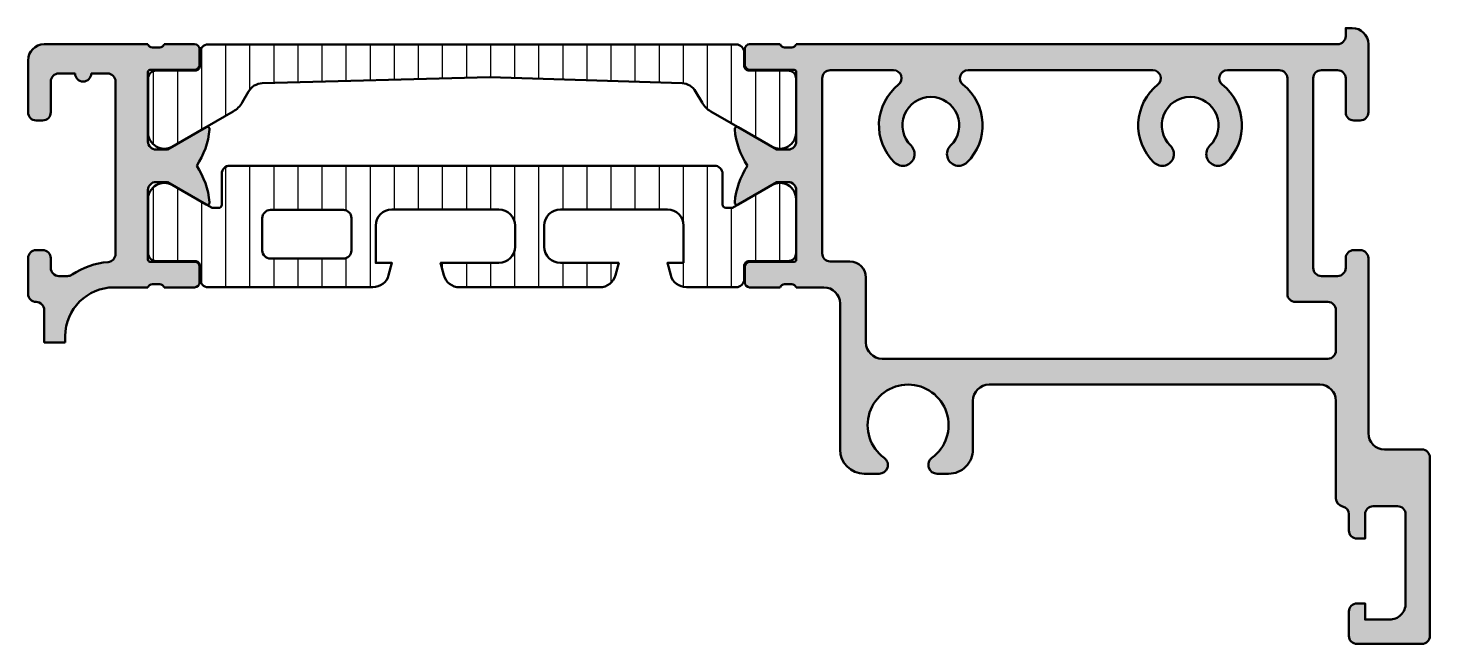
# Model space of a CAD drawing. Extents: x -86.5 to 0, y 0 to 38.
import ezdxf

# ---------------------------------------------------------------- set-up
doc = ezdxf.new("R2010")
doc.units = 0
for name, color, linetype, lineweight in [('0S-Alu contour', 7, 'Continuous', 50), ('0S-Alu hatch', 252, 'Continuous', 25), ('0S-Plastic contour', 254, 'Continuous', 50), ('0S-Plastic hatch', 253, 'Continuous', 25)]:
    doc.layers.add(name, color=color, linetype=linetype, lineweight=lineweight)
pattern_1 = [(90, (0, 0), (-1.4859, 0), [])]

# ---------------------------------------------------------------- blocks, each defined once
blk = doc.blocks.new('438310__42C636B3_5BA4_4738_91A2_F2EA2D1DBD35_')
at = {"layer": '0S-Alu hatch'}
h = blk.add_hatch(color=256, dxfattribs=at)
edge = h.paths.add_edge_path()
edge.add_arc((-4.799999999999984, 37), 1.000000000000001, 0, 90)
edge.add_line((-4.799999999999984, 38), (-5.199999999999981, 38))
edge.add_line((-5.199999999999981, 38), (-5.199999999999985, 37.5))
edge.add_ellipse((-5.699999999999978, 37.5), major_axis=(-0.4999999999999929, 0), ratio=1, start_angle=89.99999999999989, end_angle=180, ccw=False)
edge.add_line((-5.699999999999979, 37.00000000000001), (-39.09999999999998, 37.00000000000001))
edge.add_ellipse((-39.3675205919931, 37.07883644654307), major_axis=(-0.2788950563274453, 0), ratio=1, start_angle=88.83541062591053, end_angle=163.5801235805055, ccw=False)
edge.add_line((-39.37318899999144, 36.79999900000001), (-39.8267829999914, 36.79999900000001))
edge.add_ellipse((-39.83244365946853, 37.07886709564318), major_axis=(-0.2789255417371521, 0), ratio=1, start_angle=16.424594555354872, end_angle=91.16287007290248, ccw=False)
edge.add_line((-40.09998699999147, 37.00000000000001), (-41.97999799999998, 37))
edge.add_arc((-41.97999799999998, 36.7), 0.2999999999999971, 90, 180)
edge.add_line((-42.27999799999998, 36.7), (-42.27999799999999, 35.72002568095721))
edge.add_arc((-41.97999799999998, 35.72002568095723), 0.3000000000000114, 180, 269.9999999999986)
edge.add_line((-41.97999799999998, 35.42002568095722), (-39.21999999999999, 35.42002568095721))
edge.add_ellipse((-39.21999999999999, 35.30002568095722), major_axis=(-0.1199999999999903, 0), ratio=1, start_angle=180, end_angle=270, ccw=False)
edge.add_line((-39.1, 35.30002568095722), (-39.09999999999998, 31.00000000000001))
edge.add_ellipse((-39.59999999999998, 31.00000000000001), major_axis=(-0.5000000000000071, 0), ratio=1, start_angle=90, end_angle=180, ccw=False)
edge.add_line((-39.59999999999998, 30.5), (-40.29999999999997, 30.5))
edge.add_line((-40.29999999999997, 30.5), (-42.69282032302753, 31.88149545762236))
edge.add_arc((-42.76188021535169, 31.76188021535172), 0.1381197846482886, 59.99999999999477, 185.6225775507942)
edge.add_arc((-37.92339113815217, 32.23822324117378), 5.000000000000003, 185.6225775507931, 213.2055755755292)
edge.add_arc((-37.92339113815217, 26.76177675882619), 5.000000000000006, 146.7944244244707, 174.3774224492064)
edge.add_arc((-42.76188021535168, 27.23811978464831), 0.1381197846482943, 174.377422449209, 299.9999999999971)
edge.add_line((-42.69282032302754, 27.11850454237765), (-40.29999999999996, 28.5))
edge.add_line((-40.29999999999996, 28.5), (-39.59999999999999, 28.5))
edge.add_ellipse((-39.59999999999999, 28), major_axis=(-0.5, 0), ratio=1, start_angle=180, end_angle=270, ccw=False)
edge.add_line((-39.09999999999999, 28), (-39.1, 23.69997431904277))
edge.add_ellipse((-39.21999999999999, 23.69997431904277), major_axis=(-0.1199999999999974, 0), ratio=1, start_angle=90, end_angle=180, ccw=False)
edge.add_line((-39.21999999999999, 23.57997431904277), (-41.97999799999998, 23.57997431904276))
edge.add_arc((-41.97999799999998, 23.27997431904276), 0.3000000000000078, 90, 180)
edge.add_line((-42.27999799999999, 23.27997431904276), (-42.279998, 22.29999999999999))
edge.add_arc((-41.97999799999999, 22.29999999999999), 0.3000000000000043, 180, 270)
edge.add_line((-41.97999799999999, 21.99999999999999), (-40.09998699999147, 21.99999999999998))
edge.add_ellipse((-39.83244365946853, 21.9211329043568), major_axis=(-0.2789255417371619, 0), ratio=1, start_angle=268.83712992707854, end_angle=343.5754054446428, ccw=False)
edge.add_line((-39.8267829999913, 22.20000099999998), (-39.37318899999142, 22.20000099999998))
edge.add_ellipse((-39.36752059199308, 21.92116355345696), major_axis=(-0.2788950563274052, 0), ratio=1, start_angle=196.4198764194931, end_angle=271.1645893740912, ccw=False)
edge.add_line((-39.09999999999999, 22), (-37.39999999999999, 22))
edge.add_ellipse((-37.39999999999999, 21), major_axis=(-1, 0), ratio=1, start_angle=180, end_angle=270, ccw=False)
edge.add_line((-36.39999999999999, 21), (-36.39999999999999, 12.00000000000001))
edge.add_arc((-34.89999999999999, 12.00000000000001), 1.5, 180, 270)
edge.add_line((-34.89999999999999, 10.5), (-33.99190075645215, 10.5))
edge.add_arc((-33.99190075645215, 11.04190075645216), 0.5419007564521597, 270, 413.9087667314615)
edge.add_ellipse((-32.19999999999999, 13.50000000000001), major_axis=(-2.500000000000015, 0), ratio=1, start_angle=126.0912332685385, end_angle=53.90876673146158, ccw=False)
edge.add_arc((-30.40809924354782, 11.04190075645216), 0.5419007564521712, 126.0912332685391, 269.9999999999996)
edge.add_line((-30.40809924354783, 10.49999999999999), (-29.7, 10.49999999999999))
edge.add_arc((-29.7, 12), 1.50000000000001, 269.9999999999996, 360)
edge.add_line((-28.19999999999998, 12), (-28.19999999999999, 15))
edge.add_ellipse((-27.19999999999999, 15.00000000000001), major_axis=(-1, 0), ratio=1, start_angle=270.0000000000002, end_angle=360, ccw=False)
edge.add_line((-27.2, 16), (-6.799999999999997, 16))
edge.add_ellipse((-6.799999999999998, 15), major_axis=(-1, 0), ratio=1, start_angle=180, end_angle=269.99999999999994, ccw=False)
edge.add_line((-5.799999999999998, 15), (-5.799999999999996, 8.979795897113256))
edge.add_arc((-5.299999999999997, 8.979795897113258), 0.4999999999999992, 180, 258.4630409671844)
edge.add_ellipse((-5.499999999999998, 7.999999999999989), major_axis=(-0.4999999999999996, 0), ratio=1, start_angle=180, end_angle=258.4630409671844, ccw=False)
edge.add_line((-4.999999999999998, 7.999999999999994), (-4.999999999999992, 6.999999999999992))
edge.add_arc((-4.499999999999992, 6.999999999999996), 0.5, 180, 270)
edge.add_line((-4.499999999999992, 6.499999999999996), (-3.999999999999992, 6.499999999999996))
edge.add_line((-3.999999999999992, 6.499999999999996), (-3.999999999999992, 7.999999999999997))
edge.add_ellipse((-3.499999999999994, 7.999999999999997), major_axis=(-0.4999999999999987, 0), ratio=1, start_angle=270.0000000000002, end_angle=360, ccw=False)
edge.add_line((-3.499999999999996, 8.499999999999996), (-2.000000000000002, 8.500000000000004))
edge.add_ellipse((-2, 8.000000000000004), major_axis=(-0.5, 0), ratio=1, start_angle=180, end_angle=270.0000000000002, ccw=False)
edge.add_line((-1.5, 8.000000000000004), (-1.499999999999992, 2.499999999999994))
edge.add_ellipse((-2.499999999999992, 2.499999999999992), major_axis=(-1, 0), ratio=1, start_angle=89.99999999999972, end_angle=180, ccw=False)
edge.add_line((-2.499999999999998, 1.499999999999992), (-4, 1.5))
edge.add_line((-4, 1.5), (-4, 2.5))
edge.add_line((-4, 2.5), (-4.5, 2.5))
edge.add_arc((-4.5, 2), 0.5, 90, 180)
edge.add_line((-5, 2), (-5, 0.5))
edge.add_arc((-4.5, 0.5), 0.5, 180, 270)
edge.add_line((-4.5, 0), (-0.5, 0))
edge.add_arc((-0.5, 0.5), 0.5, 270, 360)
edge.add_line((0, 0.4999999999999993), (7.1e-15, 11.5))
edge.add_arc((-0.4999999999999932, 11.5), 0.5000000000000002, 0, 90)
edge.add_line((-0.4999999999999931, 12), (-2.799999999999982, 12))
edge.add_ellipse((-2.799999999999982, 13), major_axis=(-1, 0), ratio=1, start_angle=0, end_angle=90, ccw=False)
edge.add_line((-3.799999999999982, 13), (-3.799999999999983, 23.8))
edge.add_arc((-4.299999999999983, 23.8), 0.5000000000000006, 0, 89.99999999999898)
edge.add_line((-4.299999999999974, 24.3), (-4.699999999999966, 24.30000000000001))
edge.add_arc((-4.699999999999978, 23.8), 0.5000000000000071, 89.99999999999856, 180)
edge.add_line((-5.199999999999985, 23.8), (-5.199999999999984, 23.2))
edge.add_ellipse((-5.699999999999983, 23.2), major_axis=(-0.4999999999999992, 0), ratio=1, start_angle=90, end_angle=180, ccw=False)
edge.add_line((-5.699999999999983, 22.7), (-6.69999999999999, 22.7))
edge.add_ellipse((-6.69999999999999, 23.2), major_axis=(-0.4999999999999965, 0), ratio=1, start_angle=0, end_angle=90, ccw=False)
edge.add_line((-7.199999999999986, 23.2), (-7.199999999999984, 34.90000000000001))
edge.add_ellipse((-6.699999999999985, 34.90000000000001), major_axis=(-0.4999999999999992, 0), ratio=1, start_angle=270, end_angle=360, ccw=False)
edge.add_line((-6.699999999999985, 35.40000000000001), (-5.699999999999983, 35.40000000000001))
edge.add_ellipse((-5.699999999999983, 34.90000000000001), major_axis=(-0.5, 0), ratio=1, start_angle=180, end_angle=270, ccw=False)
edge.add_line((-5.199999999999983, 34.90000000000001), (-5.199999999999985, 32.80000000000001))
edge.add_arc((-4.699999999999983, 32.80000000000001), 0.5000000000000018, 180, 270.0000000000001)
edge.add_line((-4.699999999999982, 32.30000000000001), (-4.299999999999982, 32.3))
edge.add_arc((-4.299999999999982, 32.80000000000001), 0.5, 270, 360)
edge.add_line((-3.799999999999982, 32.80000000000001), (-3.799999999999982, 37))
edge = h.paths.add_edge_path()
edge.add_ellipse((-28.50217494138477, 34.9), major_axis=(-0.499999999999993, 0), ratio=1, start_angle=-90.0000000000004, end_angle=51.6083326381476, ccw=False)
edge.add_line((-28.50217494138476, 35.39999999999999), (-17.09782505861521, 35.4))
edge.add_ellipse((-17.09782505861522, 34.9), major_axis=(-0.5, 0), ratio=1, start_angle=128.3916673618535, end_angle=269.9999999999996, ccw=False)
edge.add_arc((-14.79999999999997, 32.00000000000002), 3.199999999999997, 128.391667361853, 225.8156148466957)
edge.add_arc((-16.52499999999998, 30.22517606507012), 0.7249999999999797, 225.8156148466953, 405.8156148466953)
edge.add_ellipse((-14.8, 32), major_axis=(-1.75, 0), ratio=1, start_angle=134.1843851533048, end_angle=45.815614846695894, ccw=False)
edge.add_arc((-13.07499999999999, 30.22517606507012), 0.7249999999999974, 134.1843851533043, 314.1843851533045)
edge.add_arc((-14.79999999999997, 32), 3.199999999999977, 314.1843851533042, 411.6083326381475)
edge.add_ellipse((-12.50217494138476, 34.89999999999999), major_axis=(-0.5000000000000119, 0), ratio=1, start_angle=-89.99999999999972, end_angle=51.60833263814749, ccw=False)
edge.add_line((-12.50217494138476, 35.4), (-9.299999999999976, 35.4))
edge.add_ellipse((-9.299999999999976, 34.90000000000001), major_axis=(-0.4999999999999858, 0), ratio=1, start_angle=180, end_angle=270, ccw=False)
edge.add_line((-8.79999999999999, 34.90000000000001), (-8.799999999999986, 21.6))
edge.add_arc((-8.299999999999986, 21.6), 0.5, 180, 270)
edge.add_line((-8.299999999999986, 21.1), (-6.299999999999984, 21.1))
edge.add_ellipse((-6.299999999999984, 20.6), major_axis=(-0.5, 0), ratio=1, start_angle=180, end_angle=270, ccw=False)
edge.add_line((-5.799999999999984, 20.6), (-5.799999999999982, 18.1))
edge.add_ellipse((-6.299999999999982, 18.1), major_axis=(-0.5, 0), ratio=1, start_angle=90, end_angle=180, ccw=False)
edge.add_line((-6.299999999999982, 17.6), (-33.79999999999999, 17.6))
edge.add_ellipse((-33.79999999999999, 18.6), major_axis=(-1, 0), ratio=1, start_angle=0, end_angle=90, ccw=False)
edge.add_line((-34.79999999999999, 18.6), (-34.79999999999999, 22.6))
edge.add_arc((-35.79999999999999, 22.6), 1, 0, 90)
edge.add_line((-35.79999999999999, 23.6), (-36.99999999999998, 23.6))
edge.add_ellipse((-36.99999999999998, 24.1), major_axis=(-0.5, 0), ratio=1, start_angle=0, end_angle=90, ccw=False)
edge.add_line((-37.49999999999998, 24.1), (-37.49999999999998, 34.89999999999999))
edge.add_ellipse((-36.99999999999997, 34.89999999999998), major_axis=(-0.5000000000000071, 0), ratio=1, start_angle=269.9999999999992, end_angle=360, ccw=False)
edge.add_line((-36.99999999999997, 35.39999999999999), (-33.0978250586152, 35.4))
edge.add_ellipse((-33.0978250586152, 34.9), major_axis=(-0.5, 0), ratio=1, start_angle=128.3916673618529, end_angle=270.0000000000008, ccw=False)
edge.add_arc((-30.79999999999998, 32.00000000000001), 3.200000000000005, 128.3916673618525, 225.8156148466956)
edge.add_arc((-32.52499999999999, 30.22517606507012), 0.7249999999999999, 225.8156148466953, 405.8156148466952)
edge.add_ellipse((-30.79999999999999, 32), major_axis=(-1.749999999999995, 0), ratio=1, start_angle=134.1843851533047, end_angle=45.81561484669561, ccw=False)
edge.add_arc((-29.07499999999999, 30.22517606507012), 0.7249999999999999, 134.1843851533039, 314.1843851533043)
edge.add_arc((-30.8, 32), 3.200000000000005, 314.1843851533045, 411.6083326381472)
at = {"layer": '0S-Alu contour', "color": 7}
for points in [[(-4.799999999999984, 38), (-5.199999999999981, 38), (-5.199999999999985, 37.5)], [(-42.27999799999998, 36.7), (-42.27999799999999, 35.72002568095721)], [(-40.09998699999147, 37.00000000000001), (-41.97999799999998, 37)], [(-39.37318899999144, 36.79999900000001), (-39.8267829999914, 36.79999900000001)], [(-5.699999999999979, 37.00000000000001), (-39.09999999999998, 37.00000000000001)], [(-3.799999999999982, 32.80000000000001), (-3.799999999999982, 37)], [(-41.97999799999998, 35.42002568095722), (-39.21999999999999, 35.42002568095721)], [(-39.1, 35.30002568095722), (-39.09999999999998, 31.00000000000001)], [(-37.49999999999998, 24.1), (-37.49999999999998, 34.89999999999999)], [(-36.99999999999997, 35.39999999999999), (-33.0978250586152, 35.4)], [(-28.50217494138476, 35.39999999999999), (-17.09782505861521, 35.4)], [(-12.50217494138476, 35.4), (-9.299999999999976, 35.4)], [(-8.79999999999999, 34.90000000000001), (-8.799999999999986, 21.6)], [(-7.199999999999986, 23.2), (-7.199999999999984, 34.90000000000001)], [(-6.699999999999985, 35.40000000000001), (-5.699999999999983, 35.40000000000001)], [(-5.199999999999983, 34.90000000000001), (-5.199999999999985, 32.80000000000001)], [(-4.699999999999982, 32.30000000000001), (-4.299999999999982, 32.3)], [(-39.59999999999998, 30.5), (-40.29999999999997, 30.5), (-42.69282032302753, 31.88149545762236)], [(-42.69282032302754, 27.11850454237765), (-40.29999999999996, 28.5), (-39.59999999999999, 28.5)], [(-39.09999999999999, 28), (-39.1, 23.69997431904277)], [(-4.299999999999974, 24.3), (-4.699999999999966, 24.30000000000001)], [(-39.21999999999999, 23.57997431904277), (-41.97999799999998, 23.57997431904276)], [(-35.79999999999999, 23.6), (-36.99999999999998, 23.6)], [(-5.199999999999985, 23.8), (-5.199999999999984, 23.2)], [(-3.799999999999982, 13), (-3.799999999999983, 23.8)], [(-42.27999799999999, 23.27997431904276), (-42.279998, 22.29999999999999)], [(-34.79999999999999, 18.6), (-34.79999999999999, 22.6)], [(-5.699999999999983, 22.7), (-6.69999999999999, 22.7)], [(-41.97999799999999, 21.99999999999999), (-40.09998699999147, 21.99999999999998)], [(-39.8267829999913, 22.20000099999998), (-39.37318899999142, 22.20000099999998)], [(-39.09999999999999, 22), (-37.39999999999999, 22)], [(-36.39999999999999, 21), (-36.39999999999999, 12.00000000000001)], [(-8.299999999999986, 21.1), (-6.299999999999984, 21.1)], [(-5.799999999999984, 20.6), (-5.799999999999982, 18.1)], [(-6.299999999999982, 17.6), (-33.79999999999999, 17.6)], [(-27.2, 16), (-6.799999999999997, 16)], [(-28.19999999999998, 12), (-28.19999999999999, 15)], [(-5.799999999999998, 15), (-5.799999999999996, 8.979795897113256)], [(-0.4999999999999931, 12), (-2.799999999999982, 12)], [(0, 0.4999999999999993), (7.1e-15, 11.5)], [(-34.89999999999999, 10.5), (-33.99190075645215, 10.5)], [(-30.40809924354783, 10.49999999999999), (-29.7, 10.49999999999999)], [(-4.999999999999998, 7.999999999999994), (-4.999999999999992, 6.999999999999992)], [(-4.499999999999992, 6.499999999999996), (-3.999999999999992, 6.499999999999996), (-3.999999999999992, 7.999999999999997)], [(-3.499999999999996, 8.499999999999996), (-2.000000000000002, 8.500000000000004)], [(-1.5, 8.000000000000004), (-1.499999999999992, 2.499999999999994)], [(-5, 2), (-5, 0.5)], [(-2.499999999999998, 1.499999999999992), (-4, 1.5), (-4, 2.5), (-4.5, 2.5)], [(-4.5, 0), (-0.5, 0)]]:
    blk.add_lwpolyline(points, dxfattribs=at)
at = {"layer": '0S-Alu contour', "color": 7, "extrusion": (0, 0, -1)}
for centre, radius, start, end in [((5.699999999999978, 37.5), 0.4999999999999929, 180, 270.0000000000001), ((39.83244365946853, 37.07886709564318), 0.2789255417371521, 268.8371299270975, 343.5754054446451), ((39.3675205919931, 37.07883644654307), 0.2788950563274453, 196.4198764194945, 271.1645893740896), ((39.21999999999999, 35.30002568095722), 0.1199999999999903, 90, 180), ((36.99999999999997, 34.89999999999998), 0.5000000000000071, 0, 90.00000000000081), ((33.0978250586152, 34.9), 0.5, 89.9999999999992, 231.6083326381471), ((28.50217494138477, 34.9), 0.499999999999993, 308.3916673618524, 90.0000000000004), ((17.09782505861522, 34.9), 0.5, 90.0000000000004, 231.6083326381465), ((12.50217494138476, 34.89999999999999), 0.5000000000000119, 308.3916673618525, 89.9999999999998), ((9.299999999999976, 34.90000000000001), 0.4999999999999858, 90, 180), ((6.699999999999985, 34.90000000000001), 0.4999999999999992, 0, 90), ((5.699999999999983, 34.90000000000001), 0.5, 90, 180), ((30.79999999999999, 32), 1.749999999999995, 314.1843851533044, 225.8156148466953), ((14.8, 32), 1.75, 314.1843851533041, 225.8156148466952), ((39.59999999999998, 31.00000000000001), 0.5000000000000071, 180, 270), ((39.59999999999999, 28), 0.5, 90, 180), ((39.21999999999999, 23.69997431904277), 0.1199999999999974, 180, 270), ((36.99999999999998, 24.1), 0.5, 270, 0), ((6.69999999999999, 23.2), 0.4999999999999965, 270, 0), ((5.699999999999983, 23.2), 0.4999999999999992, 180, 270), ((39.83244365946853, 21.9211329043568), 0.2789255417371619, 16.42459455535724, 91.16287007292144), ((39.36752059199308, 21.92116355345696), 0.2788950563274052, 88.83541062590879, 163.5801235805069), ((37.39999999999999, 21), 1, 90, 180), ((6.299999999999984, 20.6), 0.5, 90, 180), ((33.79999999999999, 18.6), 1, 270, 0), ((6.299999999999982, 18.1), 0.5, 180, 270), ((32.19999999999999, 13.50000000000001), 2.500000000000015, 306.0912332685384, 233.9087667314617), ((27.19999999999999, 15.00000000000001), 1, 0, 89.9999999999998), ((6.799999999999998, 15), 1, 90.00000000000006, 180), ((2.799999999999982, 13), 1, 270, 0), ((5.499999999999998, 7.999999999999989), 0.4999999999999996, 101.5369590328156, 180), ((3.499999999999994, 7.999999999999997), 0.4999999999999987, 0, 89.9999999999998), ((2, 8.000000000000004), 0.5, 89.99999999999974, 180), ((2.499999999999992, 2.499999999999992), 1, 180, 270.0000000000003)]:
    blk.add_arc(centre, radius, start, end, dxfattribs=at)
at = {"layer": '0S-Alu contour', "color": 7}
for centre, radius, start, end in [((-4.799999999999984, 37), 1.000000000000001, 0, 90), ((-41.97999799999998, 36.7), 0.2999999999999971, 90, 180), ((-41.97999799999998, 35.72002568095723), 0.3000000000000114, 180, 269.9999999999986), ((-30.79999999999998, 32.00000000000001), 3.200000000000005, 128.3916673618525, 225.8156148466956), ((-30.8, 32), 3.200000000000005, 314.1843851533045, 51.60833263814726), ((-14.79999999999997, 32.00000000000002), 3.199999999999997, 128.391667361853, 225.8156148466957), ((-14.79999999999997, 32), 3.199999999999977, 314.1843851533042, 51.60833263814746), ((-4.699999999999983, 32.80000000000001), 0.5000000000000018, 180, 270.0000000000001), ((-4.299999999999982, 32.80000000000001), 0.5, 270, 0), ((-42.76188021535169, 31.76188021535172), 0.1381197846482886, 59.99999999999477, 185.6225775507942), ((-37.92339113815217, 32.23822324117378), 5.000000000000003, 185.6225775507931, 213.2055755755292), ((-32.52499999999999, 30.22517606507012), 0.7249999999999999, 225.8156148466953, 45.81561484669529), ((-29.07499999999999, 30.22517606507012), 0.7249999999999999, 134.1843851533039, 314.1843851533043), ((-16.52499999999998, 30.22517606507012), 0.7249999999999797, 225.8156148466953, 45.8156148466953), ((-13.07499999999999, 30.22517606507012), 0.7249999999999974, 134.1843851533043, 314.1843851533045), ((-37.92339113815217, 26.76177675882619), 5.000000000000006, 146.7944244244707, 174.3774224492064), ((-42.76188021535168, 27.23811978464831), 0.1381197846482943, 174.377422449209, 299.9999999999971), ((-4.699999999999978, 23.8), 0.5000000000000071, 89.99999999999856, 180), ((-4.299999999999983, 23.8), 0.5000000000000006, 0, 89.99999999999898), ((-41.97999799999998, 23.27997431904276), 0.3000000000000078, 90, 180), ((-35.79999999999999, 22.6), 1, 0, 90), ((-41.97999799999999, 22.29999999999999), 0.3000000000000043, 180, 270), ((-8.299999999999986, 21.6), 0.5, 180, 270), ((-34.89999999999999, 12.00000000000001), 1.5, 180, 270), ((-33.99190075645215, 11.04190075645216), 0.5419007564521597, 270, 53.9087667314615), ((-30.40809924354782, 11.04190075645216), 0.5419007564521712, 126.0912332685391, 269.9999999999996), ((-29.7, 12), 1.50000000000001, 269.9999999999996, 0), ((-0.4999999999999932, 11.5), 0.5000000000000002, 0, 90), ((-5.299999999999997, 8.979795897113258), 0.4999999999999992, 180, 258.4630409671844), ((-4.499999999999992, 6.999999999999996), 0.5, 180, 270), ((-4.5, 2), 0.5, 90, 180), ((-4.5, 0.5), 0.5, 180, 270), ((-0.5, 0.5), 0.5, 270, 0)]:
    blk.add_arc(centre, radius, start, end, dxfattribs=at)
blk = doc.blocks.new('284490__B8423EFB_CD5B_49AE_80F4_6FB9F37FD1AD___A2572498_E529_41D1_BCEC_3DECD91D6554_')
at = {"layer": '0S-Plastic hatch'}
h = blk.add_hatch(dxfattribs=at)
h.set_pattern_fill('ANSI31', color=256, scale=0.4680000000000001, angle=45, style=0)
h.set_pattern_definition(pattern_1)
edge = h.paths.add_edge_path()
edge.add_line((-46.04972011354148, 23.50765429589817), (-47.04972011354136, 23.5076771840813))
edge.add_line((-47.04972011354136, 23.5076771840813), (-46.84758530037711, 22.75169298284679))
edge.add_arc((-45.88152206402763, 23.00999866101506), 0.9999999999999957, 194.9695508027959, 269.9999999999996)
edge.add_line((-45.88152206402763, 22.00999866101506), (-42.80999699998578, 22.00999866100788))
edge.add_arc((-42.80999699998577, 22.50999866100077), 0.4999999999928875, 269.9999999999992, 360)
edge.add_line((-42.30999699999289, 22.50999866100077), (-42.30999700000007, 23.32033267325484))
edge.add_ellipse((-42.00999700000005, 23.3203326732575), major_axis=(-0.3000000000000114, 0), ratio=1, start_angle=269.9920113084397, end_angle=360, ccw=False)
edge.add_line((-42.00995517130899, 23.62033267034144), (-39.60999861707798, 23.61999804395123))
edge.add_arc((-39.6099959774388, 24.11999402139003), 0.4999959774457646, 269.9996975171979, 360)
edge.add_line((-39.10999999999304, 24.11999402139003), (-39.11000000000001, 27.43515934783171))
edge.add_arc((-40.10992946068496, 27.44703679091144), 0.9999999999999067, 359.3194566383618, 479.999996599344)
edge.add_line((-40.60992940928401, 28.31306222437212), (-43.04405598581967, 26.90771878279676))
edge.add_line((-43.04405598581967, 26.90771878279676), (-43.45000005279309, 26.90771878279676))
edge.add_ellipse((-43.45000005279309, 27.10771878279659), major_axis=(-0.1999999999998252, 0), ratio=1, start_angle=0, end_angle=90, ccw=False)
edge.add_line((-43.65000005279291, 27.1077187827966), (-43.6500000527928, 29.00771532879474))
edge.add_arc((-44.15000005279281, 29.00771532879477), 0.5, 0, 90.00000000000325)
edge.add_line((-44.15000005279283, 29.50771532879477), (-74.05000000000285, 29.50771532879296))
edge.add_arc((-74.05000000000284, 29.00771532879296), 0.5000000000000071, 90.0000000000016, 180)
edge.add_line((-74.55000000000285, 29.00771532879296), (-74.55000000000285, 27.09999694824223))
edge.add_ellipse((-74.75000000000287, 27.09999694824224), major_axis=(-0.200000000000017, 0), ratio=1, start_angle=89.99999999999193, end_angle=180, ccw=False)
edge.add_line((-74.7500000000029, 26.89999694824222), (-75.0889795704463, 26.89999694824223))
edge.add_ellipse((-75.08897957044631, 27.09999694824224), major_axis=(-0.2000000000000028, 0), ratio=1, start_angle=60.00000340066151, end_angle=90.00000000000409, ccw=False)
edge.add_line((-75.18897956016612, 26.92679186155007), (-77.59007059071607, 28.31306222437202))
edge.add_arc((-78.09007053931508, 27.44703679091135), 0.9999999999998781, 60.00000340065793, 180.6805433616301)
edge.add_line((-79.09, 27.43515934783176), (-79.09000000000698, 24.11999402139015))
edge.add_arc((-78.59000402256133, 24.11999402139015), 0.49999597744565, 180, 270.0079887611761)
edge.add_line((-78.58993430802958, 23.61999804880465), (-76.19004482869113, 23.62033267034156))
edge.add_ellipse((-76.19000300000008, 23.32033267325756), major_axis=(-0.3000000000000665, 0), ratio=1, start_angle=180, end_angle=270.00798869155886, ccw=False)
edge.add_line((-75.89000300000001, 23.32033267325486), (-75.8900030000073, 22.50999866101531))
edge.add_arc((-75.39000567796981, 22.50999866101524), 0.499997322037487, 180, 269.9999997259167)
edge.add_line((-75.39000568036163, 22.01000133897775), (-65.2182685722264, 22.01000129032696))
edge.add_arc((-65.21826856744276, 23.01000129032697), 1.000000000000007, 269.9999997259174, 345.0257179871173)
edge.add_line((-64.25222666402826, 22.75161584018065), (-64.05000432771813, 23.50767718408119))
edge.add_line((-64.05000432771813, 23.50767718408119), (-65.05000432771811, 23.50765429589794))
edge.add_line((-65.05000432771811, 23.50765429589794), (-65.0500043337696, 25.80756258562748))
edge.add_ellipse((-64.04988972839853, 25.80756258562743), major_axis=(-1.000114605371081, 0), ratio=1, start_angle=270.0067401366663, end_angle=360, ccw=False)
edge.add_line((-64.05000737945701, 26.80767718407842), (-57.44970560798959, 26.80768023583912))
edge.add_ellipse((-57.4498232584359, 25.80757098502044), major_axis=(-1.000109257738739, 0), ratio=1, start_angle=180.0063030065414, end_angle=269.99325986236545, ccw=False)
edge.add_line((-56.44971400674872, 25.80768100525656), (-56.44971400674872, 24.50767336285808))
edge.add_ellipse((-57.44985118815084, 24.50779147486648), major_axis=(-1.000137188376383, 0), ratio=1, start_angle=90.00785883426272, end_angle=179.9932336086754, ccw=False)
edge.add_line((-57.44971400680092, 23.50765429589817), (-61.04970787387119, 23.50765429589771))
edge.add_line((-61.04970787387119, 23.50765429589771), (-60.84677821901125, 22.74869738672211))
edge.add_arc((-59.88000912536356, 23.00882239107228), 1.001153084358516, 195.059702476254, 269.9596735676357)
edge.add_line((-59.88071376589996, 22.007669554687), (-51.21872646119992, 22.007669554687))
edge.add_arc((-51.21951648264245, 23.00886210372846), 1.001192860736645, 270.0452109686895, 344.9372000725586)
edge.add_line((-50.25272304322895, 22.74867449853359), (-50.04972011354149, 23.50765429589782))
edge.add_line((-50.04972011354149, 23.50765429589782), (-53.64972011352262, 23.50765429589817))
edge.add_ellipse((-53.64958293213226, 24.50779147486627), major_axis=(-1.000137188376179, 0), ratio=1, start_angle=0.0067663888469269295, end_angle=89.9921411634208, ccw=False)
edge.add_line((-54.64972011353418, 24.50767336290112), (-54.64972011353418, 25.8076810052424))
edge.add_ellipse((-53.64961086184699, 25.80757098502042), major_axis=(-1.000109257738748, 0), ratio=1, start_angle=270.0067401369771, end_angle=359.99369699426813, ccw=False)
edge.add_line((-53.64972851228182, 26.80768023583912), (-47.04972011355116, 26.80768023583889))
edge.add_ellipse((-47.04983776495718, 25.80756258529168), major_axis=(-1.000117657467322, 0), ratio=1, start_angle=180.0063030029563, end_angle=269.99325986399253, ccw=False)
edge.add_line((-46.04972011354147, 25.80767260638925), (-46.04972011354148, 23.50765429589817))
edge = h.paths.add_edge_path()
edge.add_line((-71.545276001647, 26.77589064877359), (-67.04527600164704, 26.77589064877359))
edge.add_ellipse((-67.04527600164705, 26.27589064877364), major_axis=(-0.4999999999999467, 0), ratio=1, start_angle=180, end_angle=269.9999999999984, ccw=False)
edge.add_line((-66.54527600164711, 26.27589064877359), (-66.5452760016471, 24.27589005346177))
edge.add_ellipse((-67.04527600164711, 24.27589005346176), major_axis=(-0.5000000000000142, 0), ratio=1, start_angle=89.99995215625188, end_angle=180, ccw=False)
edge.add_line((-67.04527641916258, 23.77589005346192), (-71.54527641916248, 23.77589381110103))
edge.add_ellipse((-71.54527600164703, 24.27589381110082), major_axis=(-0.4999999999999682, 0), ratio=1, start_angle=0, end_angle=89.99995215625353, ccw=False)
edge.add_line((-72.045276001647, 24.27589381110082), (-72.045276001647, 26.27589064877359))
edge.add_ellipse((-71.545276001647, 26.27589064877359), major_axis=(-0.5, 0), ratio=1, start_angle=270, end_angle=360, ccw=False)
at = {"layer": '0S-Alu contour', "color": 7}
for points in [[(-72.045276001647, 24.27589381110082), (-72.045276001647, 26.27589064877359)], [(-71.545276001647, 26.77589064877359), (-67.04527600164704, 26.77589064877359)], [(-66.54527600164711, 26.27589064877359), (-66.5452760016471, 24.27589005346177)], [(-67.04527641916258, 23.77589005346192), (-71.54527641916248, 23.77589381110103)]]:
    blk.add_lwpolyline(points, dxfattribs=at)
at = {"layer": '0S-Alu contour', "color": 7, "extrusion": (0, 0, -1)}
for centre, radius, start, end in [((71.545276001647, 26.27589064877359), 0.5, 0, 90), ((67.04527600164705, 26.27589064877364), 0.4999999999999467, 90.0000000000016, 180), ((71.54527600164703, 24.27589381110082), 0.4999999999999682, 270.0000478437465, 0), ((67.04527600164711, 24.27589005346176), 0.5000000000000142, 180, 270.0000478437481)]:
    blk.add_arc(centre, radius, start, end, dxfattribs=at)
at = {"layer": '0S-Plastic contour', "color": 7}
for points in [[(-44.15000005279283, 29.50771532879477), (-74.05000000000285, 29.50771532879296)], [(-74.55000000000285, 29.00771532879296), (-74.55000000000285, 27.09999694824223)], [(-43.65000005279291, 27.1077187827966), (-43.6500000527928, 29.00771532879474)], [(-75.18897956016612, 26.92679186155007), (-77.59007059071607, 28.31306222437202)], [(-40.60992940928401, 28.31306222437212), (-43.04405598581967, 26.90771878279676), (-43.45000005279309, 26.90771878279676)], [(-79.09, 27.43515934783176), (-79.09000000000698, 24.11999402139015)], [(-74.7500000000029, 26.89999694824222), (-75.0889795704463, 26.89999694824223)], [(-39.10999999999304, 24.11999402139003), (-39.11000000000001, 27.43515934783171)], [(-64.05000737945701, 26.80767718407842), (-57.44970560798959, 26.80768023583912)], [(-53.64972851228182, 26.80768023583912), (-47.04972011355116, 26.80768023583889)], [(-64.25222666402826, 22.75161584018065), (-64.05000432771813, 23.50767718408119), (-65.05000432771811, 23.50765429589794), (-65.0500043337696, 25.80756258562748)], [(-56.44971400674872, 25.80768100525656), (-56.44971400674872, 24.50767336285808)], [(-54.64972011353418, 24.50767336290112), (-54.64972011353418, 25.8076810052424)], [(-46.04972011354147, 25.80767260638925), (-46.04972011354148, 23.50765429589817)], [(-78.58993430802958, 23.61999804880465), (-76.19004482869113, 23.62033267034156)], [(-57.44971400680092, 23.50765429589817), (-61.04970787387119, 23.50765429589771), (-60.84677821901125, 22.74869738672211)], [(-50.25272304322895, 22.74867449853359), (-50.04972011354149, 23.50765429589782), (-53.64972011352262, 23.50765429589817)], [(-46.04972011354148, 23.50765429589817), (-47.04972011354136, 23.5076771840813), (-46.84758530037711, 22.75169298284679)], [(-42.00995517130899, 23.62033267034144), (-39.60999861707798, 23.61999804395123)], [(-75.89000300000001, 23.32033267325486), (-75.8900030000073, 22.50999866101531)], [(-42.30999699999289, 22.50999866100077), (-42.30999700000007, 23.32033267325484)], [(-75.39000568036163, 22.01000133897775), (-65.2182685722264, 22.01000129032696)], [(-59.88071376589996, 22.007669554687), (-51.21872646119992, 22.007669554687)], [(-45.88152206402763, 22.00999866101506), (-42.80999699998578, 22.00999866100788)]]:
    blk.add_lwpolyline(points, dxfattribs=at)
for centre, radius, start, end in [((-74.05000000000284, 29.00771532879296), 0.5000000000000071, 90.0000000000016, 180), ((-44.15000005279281, 29.00771532879477), 0.5, 0, 90.00000000000325), ((-78.09007053931508, 27.44703679091135), 0.9999999999998781, 60.00000340065793, 180.6805433616301), ((-40.10992946068496, 27.44703679091144), 0.9999999999999067, 359.3194566383618, 119.9999965993439), ((-78.59000402256133, 24.11999402139015), 0.49999597744565, 180, 270.0079887611761), ((-39.6099959774388, 24.11999402139003), 0.4999959774457646, 269.9996975171979, 0), ((-75.39000567796981, 22.50999866101524), 0.499997322037487, 180, 269.9999997259167), ((-65.21826856744276, 23.01000129032697), 1.000000000000007, 269.9999997259174, 345.0257179871173), ((-59.88000912536356, 23.00882239107228), 1.001153084358516, 195.059702476254, 269.9596735676357), ((-51.21951648264245, 23.00886210372846), 1.001192860736645, 270.0452109686895, 344.9372000725586), ((-45.88152206402763, 23.00999866101506), 0.9999999999999957, 194.9695508027959, 269.9999999999996), ((-42.80999699998577, 22.50999866100077), 0.4999999999928875, 269.9999999999992, 0)]:
    blk.add_arc(centre, radius, start, end, dxfattribs=at)
at = {"layer": '0S-Plastic contour', "color": 7, "extrusion": (0, 0, -1)}
for centre, radius, start, end in [((75.08897957044631, 27.09999694824224), 0.2000000000000028, 269.9999999999959, 299.9999965993385), ((74.75000000000287, 27.09999694824224), 0.200000000000017, 180, 270.0000000000081), ((43.45000005279309, 27.10771878279659), 0.1999999999998252, 270, 0), ((64.04988972839853, 25.80756258562743), 1.000114605371081, 0, 89.99325986333369), ((57.4498232584359, 25.80757098502044), 1.000109257738739, 90.00674013763452, 179.9936969934586), ((53.64961086184699, 25.80757098502042), 1.000109257738748, 0.0063030057318433, 89.9932598630229), ((47.04983776495718, 25.80756258529168), 1.000117657467322, 90.00674013600747, 179.9936969970437), ((57.44985118815084, 24.50779147486648), 1.000137188376383, 180.0067663913246, 269.9921411657373), ((53.64958293213226, 24.50779147486627), 1.000137188376179, 270.0078588365792, 359.9932336111531), ((76.19000300000008, 23.32033267325756), 0.3000000000000665, 89.99201130844114, 180), ((42.00999700000005, 23.3203326732575), 0.3000000000000114, 0, 90.00798869156026)]:
    blk.add_arc(centre, radius, start, end, dxfattribs=at)
blk = doc.blocks.new('284490__AE79A20A_942A_4380_923C_6C092C0A2F54___A08CA793_38E1_402C_8F0D_438B6F0EE63E_')
at = {"layer": '0S-Plastic hatch'}
h = blk.add_hatch(dxfattribs=at)
h.set_pattern_fill('ANSI31', color=256, scale=0.4680000000000001, angle=45, style=0)
h.set_pattern_definition(pattern_1)
edge = h.paths.add_edge_path()
edge.add_line((-75.890003, 35.67966732674515), (-75.89000300000728, 36.4900013389847))
edge.add_ellipse((-75.3900056779698, 36.49000133898478), major_axis=(-0.499997322037487, 0), ratio=1, start_angle=270.0000047095374, end_angle=360, ccw=False)
edge.add_line((-75.39000571906804, 36.98999866102226), (-42.80999704108412, 36.99000133899212))
edge.add_ellipse((-42.80999699998575, 36.49000133899923), major_axis=(-0.4999999999928892, 0), ratio=1, start_angle=180, end_angle=270.000004709526, ccw=False)
edge.add_line((-42.30999699999286, 36.49000133899924), (-42.30999700000004, 35.6796673267425))
edge.add_arc((-42.00999700000003, 35.6796673267425), 0.3000000000000114, 180, 270.0079886915589)
edge.add_line((-42.00995517130897, 35.37966732965856), (-39.60999861706508, 35.38000195604877))
edge.add_ellipse((-39.60999597743879, 34.88000597860998), major_axis=(-0.499995977445768, 0), ratio=1, start_angle=180, end_angle=270.0003024813243, ccw=False)
edge.add_line((-39.10999999999303, 34.88000597860998), (-39.10999999999999, 31.56484065216792))
edge.add_ellipse((-40.10992946068495, 31.55296320908856), major_axis=(-0.9999999999999095, 0), ratio=1, start_angle=60.00000340065668, end_angle=180.6805433616173, ccw=False)
edge.add_line((-40.60992940928399, 30.68693777562787), (-44.36322085329097, 32.85390130414874))
edge.add_ellipse((-43.61322093039254, 34.1529394543395), major_axis=(-1.499999999999549, 0), ratio=1, start_angle=29.995046105457106, end_angle=60.00000340065651, ccw=False)
edge.add_line((-44.91232387754109, 33.4030517742776), (-45.30946217909633, 34.09105285989804))
edge.add_arc((-46.1755308105292, 33.59112773985649), 1.000000000000282, 29.99504610545648, 88.09470214284865)
edge.add_line((-46.14228321806776, 34.59057488583074), (-58.00000000094013, 34.97201689240819))
edge.add_line((-58.00000000094013, 34.97201689240819), (-72.05771678193268, 34.59057488583074))
edge.add_arc((-72.0244691894712, 33.59112773985688), 0.9999999999998975, 91.90529785715454, 150.0049538945519)
edge.add_line((-72.89053782090382, 34.0910528598981), (-73.28767612245898, 33.40305177427755))
edge.add_ellipse((-74.58677906960683, 34.15293945433874), major_axis=(-1.499999999998606, 0), ratio=1, start_angle=119.9999965993427, end_angle=150.0049538945529, ccw=False)
edge.add_line((-73.8367791467089, 32.85390130414879), (-77.59007059071594, 30.68693777562806))
edge.add_ellipse((-78.09007053931506, 31.55296320908866), major_axis=(-0.9999999999998767, 0), ratio=1, start_angle=-0.6805433616402752, end_angle=119.99999659934971, ccw=False)
edge.add_line((-79.08999999999997, 31.56484065216843), (-79.09000000000695, 34.88000597860987))
edge.add_ellipse((-78.5900040225613, 34.88000597860987), major_axis=(-0.4999959774456499, 0), ratio=1, start_angle=269.99201123882557, end_angle=360, ccw=False)
edge.add_line((-78.58993430802957, 35.38000195119536), (-76.19004482869111, 35.37966732965845))
edge.add_arc((-76.19000300000006, 35.67966732674245), 0.3000000000000665, 269.9920113084411, 360)
at = {"layer": '0S-Plastic contour', "color": 7}
for points in [[(-75.890003, 35.67966732674515), (-75.89000300000728, 36.4900013389847)], [(-75.39000571906804, 36.98999866102226), (-42.80999704108412, 36.99000133899212)], [(-42.30999699999286, 36.49000133899924), (-42.30999700000004, 35.6796673267425)], [(-79.08999999999997, 31.56484065216843), (-79.09000000000695, 34.88000597860987)], [(-78.58993430802957, 35.38000195119536), (-76.19004482869111, 35.37966732965845)], [(-46.14228321806776, 34.59057488583074), (-58.00000000094013, 34.97201689240819), (-72.05771678193268, 34.59057488583074)], [(-42.00995517130897, 35.37966732965856), (-39.60999861706508, 35.38000195604877)], [(-39.10999999999303, 34.88000597860998), (-39.10999999999999, 31.56484065216792)], [(-72.89053782090382, 34.0910528598981), (-73.28767612245898, 33.40305177427755)], [(-44.91232387754109, 33.4030517742776), (-45.30946217909633, 34.09105285989804)], [(-73.8367791467089, 32.85390130414879), (-77.59007059071594, 30.68693777562806)], [(-40.60992940928399, 30.68693777562787), (-44.36322085329097, 32.85390130414874)]]:
    blk.add_lwpolyline(points, dxfattribs=at)
at = {"layer": '0S-Plastic contour', "color": 7, "extrusion": (0, 0, -1)}
for centre, radius, start, end in [((75.3900056779698, 36.49000133898478), 0.499997322037487, 0, 89.99999529046264), ((42.80999699998575, 36.49000133899923), 0.4999999999928892, 89.999995290474, 180), ((78.5900040225613, 34.88000597860987), 0.49999597744565, 0, 90.00798876117443), ((39.60999597743879, 34.88000597860998), 0.499995977445768, 89.9996975186757, 180), ((74.58677906960683, 34.15293945433874), 1.499999999998606, 209.9950461054472, 240.0000034006573), ((43.61322093039254, 34.1529394543395), 1.499999999999549, 299.9999965993435, 330.0049538945429), ((78.09007053931506, 31.55296320908866), 0.9999999999998767, 240.0000034006503, 0.6805433616403423), ((40.10992946068495, 31.55296320908856), 0.9999999999999095, 179.3194566383827, 299.9999965993433)]:
    blk.add_arc(centre, radius, start, end, dxfattribs=at)
at = {"layer": '0S-Plastic contour', "color": 7}
for centre, radius, start, end in [((-76.19000300000006, 35.67966732674245), 0.3000000000000665, 269.9920113084411, 0), ((-42.00999700000003, 35.6796673267425), 0.3000000000000114, 180, 270.0079886915589), ((-72.0244691894712, 33.59112773985688), 0.9999999999998975, 91.90529785715454, 150.0049538945519), ((-46.1755308105292, 33.59112773985649), 1.000000000000282, 29.99504610545648, 88.09470214284865)]:
    blk.add_arc(centre, radius, start, end, dxfattribs=at)
blk = doc.blocks.new('438320__7B1DBE88_DD53_4AD3_A45B_666B9CC47486_')
at = {"layer": '0S-Alu hatch'}
h = blk.add_hatch(color=256, dxfattribs=at)
edge = h.paths.add_edge_path()
edge.add_line((-84.19999999999999, 18.60000000000001), (-84.19999999999999, 19.00000000000001))
edge.add_ellipse((-81.2, 19.00000000000001), major_axis=(-3, 0), ratio=1, start_angle=270, end_angle=360, ccw=False)
edge.add_line((-81.2, 22.00000000000001), (-79.09999999999997, 22.00000000000001))
edge.add_ellipse((-78.83247940800685, 21.92116355345696), major_axis=(-0.2788950563274344, 0), ratio=1, start_angle=268.8354106259206, end_angle=343.58012358050786, ccw=False)
edge.add_line((-78.82681100000856, 22.20000100000001), (-78.373217000009, 22.20000100000001))
edge.add_ellipse((-78.36755634053145, 21.92113290435684), major_axis=(-0.2789255417371606, 0), ratio=1, start_angle=196.4245945553559, end_angle=271.1628700729886, ccw=False)
edge.add_line((-78.1000130000085, 22.00000000000001), (-76.220002, 22))
edge.add_arc((-76.220002, 22.30000000000001), 0.3000000000000114, 270, 360)
edge.add_line((-75.92000199999998, 22.30000000000001), (-75.92000199999998, 23.27997431904281))
edge.add_arc((-76.22000199999998, 23.2799743190428), 0.2999999999999971, 0, 90.00000000000273)
edge.add_line((-76.220002, 23.5799743190428), (-78.97999999999998, 23.5799743190428))
edge.add_ellipse((-78.97999999999998, 23.6999743190428), major_axis=(-0.1200000000000045, 0), ratio=1, start_angle=0, end_angle=90, ccw=False)
edge.add_line((-79.09999999999998, 23.6999743190428), (-79.09999999999998, 28.00000000000001))
edge.add_ellipse((-78.59999999999998, 28.00000000000001), major_axis=(-0.5, 0), ratio=1, start_angle=270, end_angle=360, ccw=False)
edge.add_line((-78.59999999999998, 28.50000000000001), (-77.89999999999999, 28.50000000000001))
edge.add_line((-77.89999999999999, 28.50000000000001), (-75.50717967697244, 27.11850454237764))
edge.add_arc((-75.4381197846483, 27.2381197846483), 0.1381197846483005, 240.000000000001, 365.6225775507922)
edge.add_arc((-80.27660886184788, 26.76177675882613), 5.000000000000085, 5.622577550794367, 33.20557557553152)
edge.add_arc((-80.27660886184786, 32.2382232411742), 5.000000000000103, 326.7944244244678, 354.3774224492019)
edge.add_arc((-75.4381197846483, 31.76188021535171), 0.1381197846483035, 354.3774224492005, 479.9999999999982)
edge.add_line((-75.50717967697244, 31.88149545762238), (-77.89999999999999, 30.50000000000001))
edge.add_line((-77.89999999999999, 30.50000000000001), (-78.6, 30.50000000000001))
edge.add_ellipse((-78.6, 31.00000000000001), major_axis=(-0.5, 0), ratio=1, start_angle=0, end_angle=90, ccw=False)
edge.add_line((-79.1, 31.00000000000001), (-79.09999999999998, 35.30002568095721))
edge.add_ellipse((-78.97999999999998, 35.30002568095721), major_axis=(-0.1200000000000045, 0), ratio=1, start_angle=270, end_angle=360, ccw=False)
edge.add_line((-78.97999999999998, 35.42002568095722), (-76.220002, 35.4200256809572))
edge.add_arc((-76.220002, 35.72002568095721), 0.3000000000000114, 270, 360)
edge.add_line((-75.92000199999998, 35.72002568095721), (-75.920002, 36.7))
edge.add_arc((-76.220002, 36.7), 0.2999999999999971, 0, 90)
edge.add_line((-76.220002, 37), (-78.1000130000085, 37))
edge.add_ellipse((-78.36755634053144, 37.07886709564316), major_axis=(-0.2789255417371423, 0), ratio=1, start_angle=88.83712992709889, end_angle=163.5754054446463, ccw=False)
edge.add_line((-78.37321700000857, 36.799999), (-78.82681100000819, 36.799999))
edge.add_ellipse((-78.83247940800685, 37.07883644654307), major_axis=(-0.2788950563274577, 0), ratio=1, start_angle=16.4198764194947, end_angle=91.16458937415518, ccw=False)
edge.add_line((-79.1, 37), (-85.5, 37.00000000000001))
edge.add_arc((-85.5, 36.00000000000001), 1, 90, 180)
edge.add_line((-86.5, 36.00000000000002), (-86.50000000000003, 32.80000000000001))
edge.add_arc((-86.00000000000003, 32.80000000000001), 0.5, 180, 269.9999999999984)
edge.add_line((-86.00000000000004, 32.3), (-85.6, 32.3))
edge.add_arc((-85.6, 32.8), 0.5, 269.9999999999984, 360)
edge.add_line((-85.1, 32.8), (-85.1, 34.70000000000001))
edge.add_ellipse((-84.6, 34.70000000000001), major_axis=(-0.5, 0), ratio=1, start_angle=270, end_angle=360, ccw=False)
edge.add_line((-84.6, 35.2), (-83.6, 35.2))
edge.add_arc((-83.1, 35.2), 0.5, 180, 360)
edge.add_line((-82.6, 35.2), (-81.6, 35.2))
edge.add_ellipse((-81.6, 34.70000000000001), major_axis=(-0.5, 0), ratio=1, start_angle=180, end_angle=270, ccw=False)
edge.add_line((-81.1, 34.70000000000001), (-81.10000000000001, 24.06041026277098))
edge.add_ellipse((-81.60000000000004, 24.06041026277098), major_axis=(-0.5000000000000285, 0), ratio=1, start_angle=94.49840666888912, end_angle=180, ccw=False)
edge.add_arc((-81.20000000000013, 18.97612073521777), 4.59999999999871, 94.49840666888856, 124.0845359078638)
edge.add_ellipse((-84.05811895423061, 23.20000000000112), major_axis=(-0.5000000000011156, 0), ratio=1, start_angle=90, end_angle=124.08453590786519, ccw=False)
edge.add_line((-84.05811895423061, 22.7), (-84.6, 22.7))
edge.add_ellipse((-84.6, 23.2), major_axis=(-0.5, 0), ratio=1, start_angle=0, end_angle=90, ccw=False)
edge.add_line((-85.1, 23.2), (-85.1, 23.8))
edge.add_arc((-85.6, 23.8), 0.5, 0, 90)
edge.add_line((-85.6, 24.3), (-86.00000000000001, 24.30000000000001))
edge.add_arc((-86.00000000000001, 23.8), 0.5, 90, 180)
edge.add_line((-86.50000000000001, 23.8), (-86.5, 21.6))
edge.add_arc((-86, 21.60000000000001), 0.5, 180, 270)
edge.add_ellipse((-86, 20.6), major_axis=(-0.5000000000000036, 0), ratio=1, start_angle=180, end_angle=270, ccw=False)
edge.add_line((-85.5, 20.6), (-85.5, 18.60000000000001))
edge.add_line((-85.5, 18.60000000000001), (-84.19999999999999, 18.60000000000001))
at = {"layer": '0S-Alu contour', "color": 7}
for points in [[(-79.1, 37), (-85.5, 37.00000000000001)], [(-78.37321700000857, 36.799999), (-78.82681100000819, 36.799999)], [(-76.220002, 37), (-78.1000130000085, 37)], [(-75.92000199999998, 35.72002568095721), (-75.920002, 36.7)], [(-86.5, 36.00000000000002), (-86.50000000000003, 32.80000000000001)], [(-85.1, 32.8), (-85.1, 34.70000000000001)], [(-84.6, 35.2), (-83.6, 35.2)], [(-82.6, 35.2), (-81.6, 35.2)], [(-81.1, 34.70000000000001), (-81.10000000000001, 24.06041026277098)], [(-79.1, 31.00000000000001), (-79.09999999999998, 35.30002568095721)], [(-78.97999999999998, 35.42002568095722), (-76.220002, 35.4200256809572)], [(-86.00000000000004, 32.3), (-85.6, 32.3)], [(-75.50717967697244, 31.88149545762238), (-77.89999999999999, 30.50000000000001), (-78.6, 30.50000000000001)], [(-79.09999999999998, 23.6999743190428), (-79.09999999999998, 28.00000000000001)], [(-78.59999999999998, 28.50000000000001), (-77.89999999999999, 28.50000000000001), (-75.50717967697244, 27.11850454237764)], [(-85.6, 24.3), (-86.00000000000001, 24.30000000000001)], [(-86.50000000000001, 23.8), (-86.5, 21.6)], [(-85.1, 23.2), (-85.1, 23.8)], [(-76.220002, 23.5799743190428), (-78.97999999999998, 23.5799743190428)], [(-84.05811895423061, 22.7), (-84.6, 22.7)], [(-75.92000199999998, 22.30000000000001), (-75.92000199999998, 23.27997431904281)], [(-81.2, 22.00000000000001), (-79.09999999999997, 22.00000000000001)], [(-78.82681100000856, 22.20000100000001), (-78.373217000009, 22.20000100000001)], [(-78.1000130000085, 22.00000000000001), (-76.220002, 22)], [(-85.5, 20.6), (-85.5, 18.60000000000001), (-84.19999999999999, 18.60000000000001)], [(-84.19999999999999, 18.60000000000001), (-84.19999999999999, 19.00000000000001)]]:
    blk.add_lwpolyline(points, dxfattribs=at)
for centre, radius, start, end in [((-85.5, 36.00000000000001), 1, 90, 180), ((-76.220002, 36.7), 0.2999999999999971, 0, 90), ((-76.220002, 35.72002568095721), 0.3000000000000114, 270, 0), ((-83.1, 35.2), 0.5, 180, 0), ((-86.00000000000003, 32.80000000000001), 0.5, 180, 269.9999999999984), ((-85.6, 32.8), 0.5, 269.9999999999984, 0), ((-80.27660886184786, 32.2382232411742), 5.000000000000103, 326.7944244244678, 354.3774224492019), ((-75.4381197846483, 31.76188021535171), 0.1381197846483035, 354.3774224492005, 119.9999999999982), ((-80.27660886184788, 26.76177675882613), 5.000000000000085, 5.622577550794367, 33.20557557553152), ((-75.4381197846483, 27.2381197846483), 0.1381197846483005, 240.000000000001, 5.622577550792223), ((-86.00000000000001, 23.8), 0.5, 90, 180), ((-85.6, 23.8), 0.5, 0, 90), ((-81.20000000000013, 18.97612073521777), 4.59999999999871, 94.49840666888856, 124.0845359078638), ((-76.22000199999998, 23.2799743190428), 0.2999999999999971, 0, 90.00000000000273), ((-76.220002, 22.30000000000001), 0.3000000000000114, 270, 0), ((-86, 21.60000000000001), 0.5, 180, 270)]:
    blk.add_arc(centre, radius, start, end, dxfattribs=at)
at = {"layer": '0S-Alu contour', "color": 7, "extrusion": (0, 0, -1)}
for centre, radius, start, end in [((78.83247940800685, 37.07883644654307), 0.2788950563274577, 268.8354106258448, 343.5801235805053), ((78.36755634053144, 37.07886709564316), 0.2789255417371423, 196.4245945553538, 271.1628700729011), ((84.6, 34.70000000000001), 0.5, 0, 90), ((81.6, 34.70000000000001), 0.5, 90, 180), ((78.97999999999998, 35.30002568095721), 0.1200000000000045, 0, 90), ((78.6, 31.00000000000001), 0.5, 270, 0), ((78.59999999999998, 28.00000000000001), 0.5, 0, 90), ((81.60000000000004, 24.06041026277098), 0.5000000000000285, 180, 265.5015933311109), ((78.97999999999998, 23.6999743190428), 0.1200000000000045, 270, 0), ((84.6, 23.2), 0.5, 270, 0), ((84.05811895423061, 23.20000000000112), 0.5000000000011156, 235.9154640921348, 270), ((81.2, 19.00000000000001), 3, 0, 90), ((78.83247940800685, 21.92116355345696), 0.2788950563274344, 16.41987641949214, 91.16458937407943), ((78.36755634053145, 21.92113290435684), 0.2789255417371606, 88.8371299270114, 163.5754054446441), ((86, 20.6), 0.5000000000000036, 90, 180)]:
    blk.add_arc(centre, radius, start, end, dxfattribs=at)
blk = doc.blocks.new('439270__ABB7AFB7_61D1_4736_9DE0_144646475582_')
at = {"layer": '0S-Alu contour', "color": 7}
for name in ['438310__42C636B3_5BA4_4738_91A2_F2EA2D1DBD35_', '438320__7B1DBE88_DD53_4AD3_A45B_666B9CC47486_']:
    blk.add_blockref(name, (0, 0), dxfattribs=at)
at = {"layer": '0S-Plastic contour', "color": 7}
for name in ['284490__AE79A20A_942A_4380_923C_6C092C0A2F54___A08CA793_38E1_402C_8F0D_438B6F0EE63E_', '284490__B8423EFB_CD5B_49AE_80F4_6FB9F37FD1AD___A2572498_E529_41D1_BCEC_3DECD91D6554_']:
    blk.add_blockref(name, (0, 0), dxfattribs=at)

msp = doc.modelspace()

# ---------------------------------------------------------------- block references
at = {"layer": '0S-Alu contour', "color": 7}
msp.add_blockref('439270__ABB7AFB7_61D1_4736_9DE0_144646475582_', (0, 0), dxfattribs=at)

doc.saveas('drawing.dxf')
